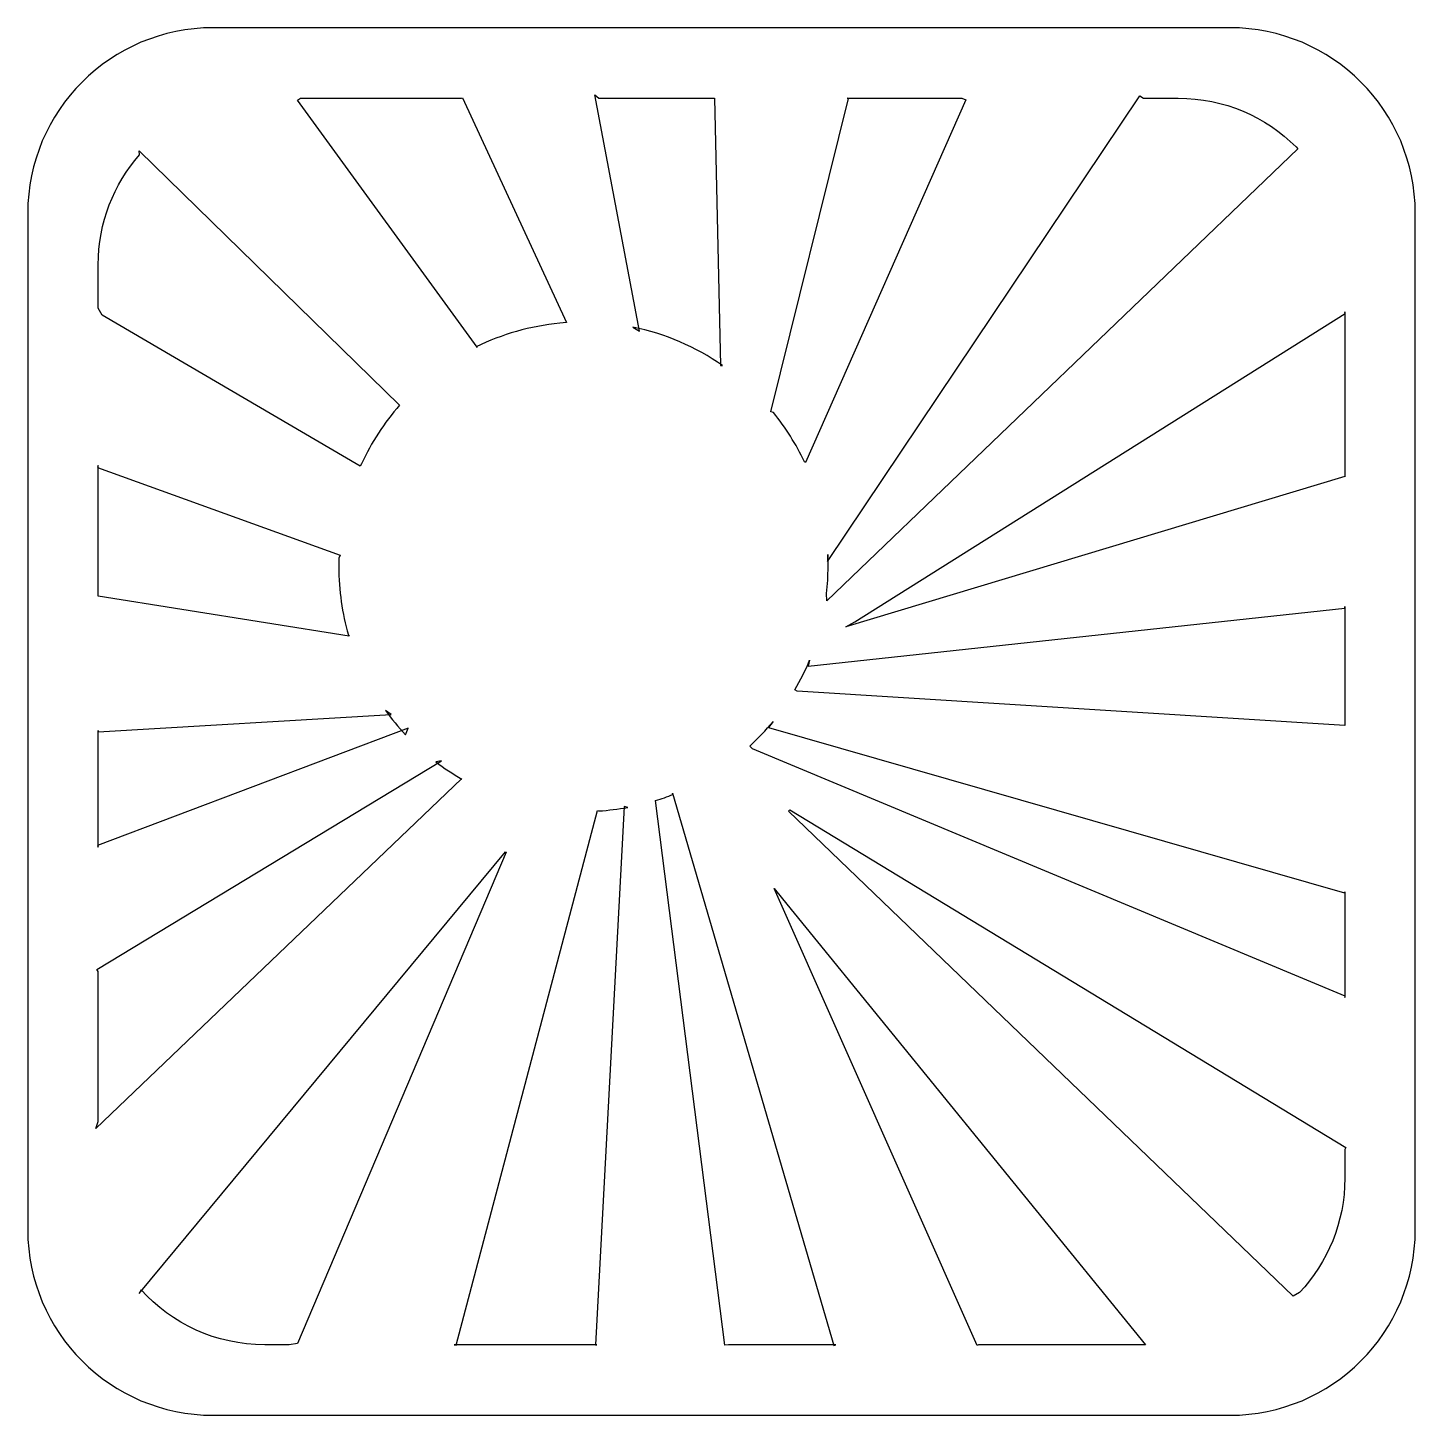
# Model space of a CAD drawing. Header units: centimetres. Extents: x -6.9 to 6.9, y -6.9 to 6.9.
import ezdxf

# ---------------------------------------------------------------- set-up
doc = ezdxf.new("R2010")
doc.units = ezdxf.units.CM
doc.header["$MEASUREMENT"] = 0
doc.layers.add('Camada 1', color=7, linetype='Continuous')

msp = doc.modelspace()

# ---------------------------------------------------------------- linework, layer by layer
at = {"layer": 'Camada 1'}
for points, knots in [([(-6.91643, 5.06803), (-6.91643, 6.0889), (-6.08887, 6.91646), (-5.068, 6.91646), (-5.068, 6.91646), (-5.068, 6.91646), (5.06803, 6.91646), (5.06803, 6.91646), (5.06803, 6.91646), (6.08882, 6.91646), (6.91644, 6.0889), (6.91644, 5.06803), (6.91644, 5.06803), (6.91644, 5.06803), (6.91644, -5.06779), (6.91644, -5.06779), (6.91644, -5.06779), (6.91644, -6.08871), (6.08882, -6.91646), (5.06803, -6.91646), (5.06803, -6.91646), (5.06803, -6.91646), (-5.068, -6.91646), (-5.068, -6.91646), (-5.068, -6.91646), (-6.08887, -6.91646), (-6.91643, -6.08871), (-6.91643, -5.06779), (-6.91643, -5.06779), (-6.91643, -5.06779), (-6.91643, 5.06803), (-6.91643, 5.06803)], [0, 0, 0, 0, 0.11111111, 0.11111111, 0.11111111, 0.11111111, 0.22222222, 0.22222222, 0.22222222, 0.22222222, 0.33333333, 0.33333333, 0.33333333, 0.33333333, 0.44444444, 0.44444444, 0.44444444, 0.44444444, 0.55555556, 0.55555556, 0.55555556, 0.55555556, 0.66666667, 0.66666667, 0.66666667, 0.66666667, 0.77777778, 0.77777778, 0.77777778, 0.77777778, 1, 1, 1, 1]), ([(-0.88489, 3.93209), (-0.55847, 3.86531), (-0.25582, 3.73328), (0.00885, 3.5503), (0.00885, 3.5503), (0.00885, 3.5503), (-0.01076, 3.5503), (-0.01076, 3.5503), (-0.01076, 3.5503), (-0.01076, 3.5503), (-0.06937, 6.21487), (-0.06937, 6.21487), (-0.06937, 6.21487), (-0.06937, 6.21487), (-0.07855, 6.21437), (-0.07855, 6.21437), (-0.07855, 6.21437), (-0.07855, 6.21437), (-1.22398, 6.21436), (-1.22398, 6.21436), (-1.22398, 6.21436), (-1.22398, 6.21436), (-1.26152, 6.24614), (-1.26152, 6.24614), (-1.26152, 6.24614), (-1.26152, 6.24614), (-0.81848, 3.89246), (-0.81848, 3.89246), (-0.81848, 3.89246), (-0.81848, 3.89246), (-0.88489, 3.93209), (-0.88489, 3.93209)], [0, 0, 0, 0, 0.11111111, 0.11111111, 0.11111111, 0.11111111, 0.22222222, 0.22222222, 0.22222222, 0.22222222, 0.33333333, 0.33333333, 0.33333333, 0.33333333, 0.44444444, 0.44444444, 0.44444444, 0.44444444, 0.55555556, 0.55555556, 0.55555556, 0.55555556, 0.66666667, 0.66666667, 0.66666667, 0.66666667, 0.77777778, 0.77777778, 0.77777778, 0.77777778, 1, 1, 1, 1]), ([(1.04938, 1.20178), (1.04938, 1.20178), (5.74555, 5.71014), (5.74555, 5.71014), (5.74555, 5.71014), (5.74555, 5.71014), (5.72793, 5.72795), (5.72793, 5.72795), (5.72793, 5.72795), (5.42728, 6.02849), (5.01215, 6.21439), (4.55358, 6.21439), (4.55358, 6.21439), (4.55358, 6.21439), (4.20773, 6.21439), (4.20773, 6.21439), (4.20773, 6.21439), (4.20773, 6.21439), (4.17172, 6.23884), (4.17172, 6.23884), (4.17172, 6.23884), (4.17172, 6.23884), (1.05707, 1.59673), (1.05707, 1.59673), (1.05707, 1.59673), (1.05707, 1.59673), (1.05956, 1.6637), (1.05956, 1.6637), (1.05956, 1.6637), (1.06154, 1.62359), (1.06252, 1.58324), (1.06252, 1.54265), (1.06252, 1.54265), (1.06252, 1.45272), (1.05768, 1.3639), (1.04813, 1.27651), (1.04813, 1.27651), (1.04813, 1.27651), (1.04938, 1.20178), (1.04938, 1.20178)], [0, 0, 0, 0, 0.09090909, 0.09090909, 0.09090909, 0.09090909, 0.18181818, 0.18181818, 0.18181818, 0.18181818, 0.27272727, 0.27272727, 0.27272727, 0.27272727, 0.36363636, 0.36363636, 0.36363636, 0.36363636, 0.45454545, 0.45454545, 0.45454545, 0.45454545, 0.54545455, 0.54545455, 0.54545455, 0.54545455, 0.63636364, 0.63636364, 0.63636364, 0.63636364, 0.72727273, 0.72727273, 0.72727273, 0.72727273, 0.81818182, 0.81818182, 0.81818182, 0.81818182, 1, 1, 1, 1]), ([(-2.44463, 3.73582), (-2.18886, 3.8607), (-1.90798, 3.94209), (-1.61159, 3.97045), (-1.61159, 3.97045), (-1.61159, 3.97045), (-1.54417, 3.97945), (-1.54417, 3.97945), (-1.54417, 3.97945), (-1.54417, 3.97945), (-2.58216, 6.21941), (-2.58216, 6.21941), (-2.58216, 6.21941), (-2.58216, 6.21941), (-2.59121, 6.21438), (-2.59121, 6.21438), (-2.59121, 6.21438), (-2.59121, 6.21438), (-4.19845, 6.21439), (-4.19845, 6.21439), (-4.19845, 6.21439), (-4.19845, 6.21439), (-4.22687, 6.19428), (-4.22687, 6.19428), (-4.22687, 6.19428), (-4.22687, 6.19428), (-2.4353, 3.73093), (-2.4353, 3.73093), (-2.4353, 3.73093), (-2.4353, 3.73093), (-2.44463, 3.73582), (-2.44463, 3.73582)], [0, 0, 0, 0, 0.11111111, 0.11111111, 0.11111111, 0.11111111, 0.22222222, 0.22222222, 0.22222222, 0.22222222, 0.33333333, 0.33333333, 0.33333333, 0.33333333, 0.44444444, 0.44444444, 0.44444444, 0.44444444, 0.55555556, 0.55555556, 0.55555556, 0.55555556, 0.66666667, 0.66666667, 0.66666667, 0.66666667, 0.77777778, 0.77777778, 0.77777778, 0.77777778, 1, 1, 1, 1]), ([(0.5177, 3.07939), (0.63949, 2.9295), (0.74376, 2.76483), (0.82766, 2.58856), (0.82766, 2.58856), (0.82766, 2.58856), (0.83885, 2.58348), (0.83885, 2.58348), (0.83885, 2.58348), (0.83885, 2.58348), (2.4354, 6.19692), (2.4354, 6.19692), (2.4354, 6.19692), (2.4354, 6.19692), (2.3973, 6.21444), (2.3973, 6.21444), (2.3973, 6.21444), (2.3973, 6.21444), (1.25173, 6.21444), (1.25173, 6.21444), (1.25173, 6.21444), (1.25173, 6.21444), (1.26615, 6.21084), (1.26615, 6.21084), (1.26615, 6.21084), (1.26615, 6.21084), (0.49214, 3.0859), (0.49214, 3.0859), (0.49214, 3.0859), (0.49214, 3.0859), (0.5177, 3.07939), (0.5177, 3.07939)], [0, 0, 0, 0, 0.11111111, 0.11111111, 0.11111111, 0.11111111, 0.22222222, 0.22222222, 0.22222222, 0.22222222, 0.33333333, 0.33333333, 0.33333333, 0.33333333, 0.44444444, 0.44444444, 0.44444444, 0.44444444, 0.55555556, 0.55555556, 0.55555556, 0.55555556, 0.66666667, 0.66666667, 0.66666667, 0.66666667, 0.77777778, 0.77777778, 0.77777778, 0.77777778, 1, 1, 1, 1]), ([(-3.58919, 2.56986), (-3.49039, 2.78232), (-3.36189, 2.97817), (-3.20909, 3.15208), (-3.20909, 3.15208), (-3.20909, 3.15208), (-3.20896, 3.15221), (-3.20896, 3.15221), (-3.20896, 3.15221), (-3.20896, 3.15221), (-5.80711, 5.6899), (-5.80711, 5.6899), (-5.80711, 5.6899), (-5.80711, 5.6899), (-5.80092, 5.65011), (-5.80092, 5.65011), (-5.80092, 5.65011), (-6.05825, 5.35759), (-6.21436, 4.97381), (-6.21436, 4.5536), (-6.21436, 4.5536), (-6.21436, 4.5536), (-6.21436, 4.12167), (-6.21436, 4.12167), (-6.21436, 4.12167), (-6.21436, 4.12167), (-6.17377, 4.05111), (-6.17377, 4.05111), (-6.17377, 4.05111), (-6.17377, 4.05111), (-3.60072, 2.54563), (-3.60072, 2.54563), (-3.60072, 2.54563), (-3.60072, 2.54563), (-3.58919, 2.56986), (-3.58919, 2.56986)], [0, 0, 0, 0, 0.1, 0.1, 0.1, 0.1, 0.2, 0.2, 0.2, 0.2, 0.3, 0.3, 0.3, 0.3, 0.4, 0.4, 0.4, 0.4, 0.5, 0.5, 0.5, 0.5, 0.6, 0.6, 0.6, 0.6, 0.7, 0.7, 0.7, 0.7, 0.8, 0.8, 0.8, 0.8, 1, 1, 1, 1]), ([(6.21431, 2.44026), (6.21431, 2.44026), (6.21431, 4.08454), (6.21431, 4.08454), (6.21431, 4.08454), (6.21431, 4.08454), (6.2168, 4.06697), (6.2168, 4.06697), (6.2168, 4.06697), (6.2168, 4.06697), (1.32894, 0.99379), (1.32894, 0.99379), (1.32894, 0.99379), (1.32894, 0.99379), (1.23882, 0.94214), (1.23882, 0.94214), (1.23882, 0.94214), (1.23882, 0.94214), (6.21333, 2.44323), (6.21333, 2.44323), (6.21333, 2.44323), (6.21333, 2.44323), (6.21431, 2.44026), (6.21431, 2.44026)], [0, 0, 0, 0, 0.14285714, 0.14285714, 0.14285714, 0.14285714, 0.28571429, 0.28571429, 0.28571429, 0.28571429, 0.42857143, 0.42857143, 0.42857143, 0.42857143, 0.57142857, 0.57142857, 0.57142857, 0.57142857, 0.71428571, 0.71428571, 0.71428571, 0.71428571, 1, 1, 1, 1]), ([(-3.71918, 0.86221), (-3.78181, 1.07822), (-3.81538, 1.3065), (-3.81538, 1.54267), (-3.81538, 1.54267), (-3.81538, 1.57111), (-3.81488, 1.59945), (-3.8139, 1.62771), (-3.8139, 1.62771), (-3.8139, 1.62771), (-3.80228, 1.65769), (-3.80228, 1.65769), (-3.80228, 1.65769), (-3.80228, 1.65769), (-6.22137, 2.532), (-6.22137, 2.532), (-6.22137, 2.532), (-6.22137, 2.532), (-6.21436, 2.55137), (-6.21436, 2.55137), (-6.21436, 2.55137), (-6.21436, 2.55137), (-6.21436, 1.25827), (-6.21436, 1.25827), (-6.21436, 1.25827), (-6.21436, 1.25827), (-6.2151, 1.25084), (-6.2151, 1.25084), (-6.2151, 1.25084), (-6.2151, 1.25084), (-3.71254, 0.84944), (-3.71254, 0.84944), (-3.71254, 0.84944), (-3.71254, 0.84944), (-3.71918, 0.86221), (-3.71918, 0.86221)], [0, 0, 0, 0, 0.1, 0.1, 0.1, 0.1, 0.2, 0.2, 0.2, 0.2, 0.3, 0.3, 0.3, 0.3, 0.4, 0.4, 0.4, 0.4, 0.5, 0.5, 0.5, 0.5, 0.6, 0.6, 0.6, 0.6, 0.7, 0.7, 0.7, 0.7, 0.8, 0.8, 0.8, 0.8, 1, 1, 1, 1]), ([(0.87893, 0.61268), (0.83657, 0.50994), (0.7873, 0.41078), (0.7318, 0.31566), (0.7318, 0.31566), (0.7318, 0.31566), (0.75331, 0.30394), (0.75331, 0.30394), (0.75331, 0.30394), (0.75331, 0.30394), (6.21354, -0.04116), (6.21354, -0.04116), (6.21354, -0.04116), (6.21354, -0.04116), (6.21428, -0.03513), (6.21428, -0.03513), (6.21428, -0.03513), (6.21428, -0.03513), (6.21428, 1.14711), (6.21428, 1.14711), (6.21428, 1.14711), (6.21428, 1.14711), (6.216, 1.13116), (6.216, 1.13116), (6.216, 1.13116), (6.216, 1.13116), (0.86438, 0.55013), (0.86438, 0.55013), (0.86438, 0.55013), (0.86438, 0.55013), (0.87893, 0.61268), (0.87893, 0.61268)], [0, 0, 0, 0, 0.11111111, 0.11111111, 0.11111111, 0.11111111, 0.22222222, 0.22222222, 0.22222222, 0.22222222, 0.33333333, 0.33333333, 0.33333333, 0.33333333, 0.44444444, 0.44444444, 0.44444444, 0.44444444, 0.55555556, 0.55555556, 0.55555556, 0.55555556, 0.66666667, 0.66666667, 0.66666667, 0.66666667, 0.77777778, 0.77777778, 0.77777778, 0.77777778, 1, 1, 1, 1]), ([(-6.21436, -0.09045), (-6.21436, -0.09045), (-6.21436, -1.25438), (-6.21436, -1.25438), (-6.21436, -1.25438), (-6.21436, -1.25438), (-6.22095, -1.23649), (-6.22095, -1.23649), (-6.22095, -1.23649), (-6.22095, -1.23649), (-3.12448, -0.06481), (-3.12448, -0.06481), (-3.12448, -0.06481), (-3.12448, -0.06481), (-3.14969, -0.13186), (-3.14969, -0.13186), (-3.14969, -0.13186), (-3.22182, -0.0555), (-3.2891, 0.02549), (-3.35099, 0.11071), (-3.35099, 0.11071), (-3.35099, 0.11071), (-3.294, 0.06975), (-3.294, 0.06975), (-3.294, 0.06975), (-3.294, 0.06975), (-6.21394, -0.10366), (-6.21394, -0.10366), (-6.21394, -0.10366), (-6.21394, -0.10366), (-6.21436, -0.09045), (-6.21436, -0.09045)], [0, 0, 0, 0, 0.11111111, 0.11111111, 0.11111111, 0.11111111, 0.22222222, 0.22222222, 0.22222222, 0.22222222, 0.33333333, 0.33333333, 0.33333333, 0.33333333, 0.44444444, 0.44444444, 0.44444444, 0.44444444, 0.55555556, 0.55555556, 0.55555556, 0.55555556, 0.66666667, 0.66666667, 0.66666667, 0.66666667, 0.77777778, 0.77777778, 0.77777778, 0.77777778, 1, 1, 1, 1]), ([(6.21431, -2.75099), (6.21431, -2.75099), (6.21431, -1.69792), (6.21431, -1.69792), (6.21431, -1.69792), (6.21431, -1.69792), (6.21121, -1.70885), (6.21121, -1.70885), (6.21121, -1.70885), (6.21121, -1.70885), (0.4688, -0.05936), (0.4688, -0.05936), (0.4688, -0.05936), (0.4688, -0.05936), (0.51346, 0.00091), (0.51346, 0.00091), (0.51346, 0.00091), (0.44197, -0.08661), (0.3645, -0.16916), (0.28168, -0.246), (0.28168, -0.246), (0.28168, -0.246), (0.30925, -0.27368), (0.30925, -0.27368), (0.30925, -0.27368), (0.30925, -0.27368), (6.21938, -2.73872), (6.21938, -2.73872), (6.21938, -2.73872), (6.21938, -2.73872), (6.21431, -2.75099), (6.21431, -2.75099)], [0, 0, 0, 0, 0.11111111, 0.11111111, 0.11111111, 0.11111111, 0.22222222, 0.22222222, 0.22222222, 0.22222222, 0.33333333, 0.33333333, 0.33333333, 0.33333333, 0.44444444, 0.44444444, 0.44444444, 0.44444444, 0.55555556, 0.55555556, 0.55555556, 0.55555556, 0.66666667, 0.66666667, 0.66666667, 0.66666667, 0.77777778, 0.77777778, 0.77777778, 0.77777778, 1, 1, 1, 1]), ([(-6.23727, -4.05631), (-6.23727, -4.05631), (-2.59174, -0.57159), (-2.59174, -0.57159), (-2.59174, -0.57159), (-2.59174, -0.57159), (-2.58962, -0.57357), (-2.58962, -0.57357), (-2.58962, -0.57357), (-2.67955, -0.52192), (-2.76591, -0.46469), (-2.84814, -0.40238), (-2.84814, -0.40238), (-2.84814, -0.40238), (-2.79139, -0.39145), (-2.79139, -0.39145), (-2.79139, -0.39145), (-2.79139, -0.39145), (-6.22629, -2.47329), (-6.22629, -2.47329), (-6.22629, -2.47329), (-6.22629, -2.47329), (-6.21438, -2.49215), (-6.21438, -2.49215), (-6.21438, -2.49215), (-6.21438, -2.49215), (-6.21438, -3.98866), (-6.21438, -3.98866), (-6.21438, -3.98866), (-6.21438, -3.98866), (-6.23727, -4.05631), (-6.23727, -4.05631)], [0, 0, 0, 0, 0.11111111, 0.11111111, 0.11111111, 0.11111111, 0.22222222, 0.22222222, 0.22222222, 0.22222222, 0.33333333, 0.33333333, 0.33333333, 0.33333333, 0.44444444, 0.44444444, 0.44444444, 0.44444444, 0.55555556, 0.55555556, 0.55555556, 0.55555556, 0.66666667, 0.66666667, 0.66666667, 0.66666667, 0.77777778, 0.77777778, 0.77777778, 0.77777778, 1, 1, 1, 1]), ([(-0.65642, -0.78897), (-0.65642, -0.78897), (0.03306, -6.2188), (0.03306, -6.2188), (0.03306, -6.2188), (0.03306, -6.2188), (0.06918, -6.21433), (0.06918, -6.21433), (0.06918, -6.21433), (0.06918, -6.21433), (1.14087, -6.21434), (1.14087, -6.21434), (1.14087, -6.21434), (1.14087, -6.21434), (1.11989, -6.22006), (1.11989, -6.22006), (1.11989, -6.22006), (1.11989, -6.22006), (-0.48962, -0.71424), (-0.48962, -0.71424), (-0.48962, -0.71424), (-0.48962, -0.71424), (-0.48404, -0.72765), (-0.48404, -0.72765), (-0.48404, -0.72765), (-0.54058, -0.74988), (-0.59818, -0.77009), (-0.65671, -0.78824), (-0.65671, -0.78824), (-0.65671, -0.78824), (-0.65642, -0.78897), (-0.65642, -0.78897)], [0, 0, 0, 0, 0.11111111, 0.11111111, 0.11111111, 0.11111111, 0.22222222, 0.22222222, 0.22222222, 0.22222222, 0.33333333, 0.33333333, 0.33333333, 0.33333333, 0.44444444, 0.44444444, 0.44444444, 0.44444444, 0.55555556, 0.55555556, 0.55555556, 0.55555556, 0.66666667, 0.66666667, 0.66666667, 0.66666667, 0.77777778, 0.77777778, 0.77777778, 0.77777778, 1, 1, 1, 1]), ([(-2.66506, -6.21434), (-2.66506, -6.21434), (-1.24247, -6.21434), (-1.24247, -6.21434), (-1.24247, -6.21434), (-1.24247, -6.21434), (-1.25755, -6.21434), (-1.25755, -6.21434), (-1.25755, -6.21434), (-1.25755, -6.21434), (-0.97061, -0.84856), (-0.97061, -0.84856), (-0.97061, -0.84856), (-0.97061, -0.84856), (-0.93505, -0.85626), (-0.93505, -0.85626), (-0.93505, -0.85626), (-1.02985, -0.87364), (-1.12648, -0.88544), (-1.22474, -0.89153), (-1.22474, -0.89153), (-1.22474, -0.89153), (-1.23633, -0.88854), (-1.23633, -0.88854), (-1.23633, -0.88854), (-1.23633, -0.88854), (-2.64656, -6.21905), (-2.64656, -6.21905), (-2.64656, -6.21905), (-2.64656, -6.21905), (-2.66506, -6.21434), (-2.66506, -6.21434)], [0, 0, 0, 0, 0.11111111, 0.11111111, 0.11111111, 0.11111111, 0.22222222, 0.22222222, 0.22222222, 0.22222222, 0.33333333, 0.33333333, 0.33333333, 0.33333333, 0.44444444, 0.44444444, 0.44444444, 0.44444444, 0.55555556, 0.55555556, 0.55555556, 0.55555556, 0.66666667, 0.66666667, 0.66666667, 0.66666667, 0.77777778, 0.77777778, 0.77777778, 0.77777778, 1, 1, 1, 1]), ([(5.76293, -5.69157), (6.04273, -5.39428), (6.21431, -4.99378), (6.21431, -4.55333), (6.21431, -4.55333), (6.21431, -4.55333), (6.21431, -4.26583), (6.21431, -4.26583), (6.21431, -4.26583), (6.21431, -4.26583), (6.22598, -4.24646), (6.22598, -4.24646), (6.22598, -4.24646), (6.22598, -4.24646), (0.68145, -0.88121), (0.68145, -0.88121), (0.68145, -0.88121), (0.68145, -0.88121), (0.66666, -0.8955), (0.66666, -0.8955), (0.66666, -0.8955), (0.66666, -0.8955), (5.70089, -5.72936), (5.70089, -5.72936), (5.70089, -5.72936), (5.70089, -5.72936), (5.76293, -5.69157), (5.76293, -5.69157)], [0, 0, 0, 0, 0.125, 0.125, 0.125, 0.125, 0.25, 0.25, 0.25, 0.25, 0.375, 0.375, 0.375, 0.375, 0.5, 0.5, 0.5, 0.5, 0.625, 0.625, 0.625, 0.625, 0.75, 0.75, 0.75, 0.75, 1, 1, 1, 1]), ([(-5.78523, -5.66749), (-5.48133, -6.00327), (-5.04207, -6.21433), (-4.55357, -6.21433), (-4.55357, -6.21433), (-4.55357, -6.21433), (-4.30944, -6.21434), (-4.30944, -6.21434), (-4.30944, -6.21434), (-4.30944, -6.21434), (-4.22559, -6.2023), (-4.22559, -6.2023), (-4.22559, -6.2023), (-4.22559, -6.2023), (-2.14763, -1.3024), (-2.14763, -1.3024), (-2.14763, -1.3024), (-2.14763, -1.3024), (-2.15353, -1.29782), (-2.15353, -1.29782), (-2.15353, -1.29782), (-2.15353, -1.29782), (-5.80608, -5.70226), (-5.80608, -5.70226), (-5.80608, -5.70226), (-5.80608, -5.70226), (-5.78523, -5.66749), (-5.78523, -5.66749)], [0, 0, 0, 0, 0.125, 0.125, 0.125, 0.125, 0.25, 0.25, 0.25, 0.25, 0.375, 0.375, 0.375, 0.375, 0.5, 0.5, 0.5, 0.5, 0.625, 0.625, 0.625, 0.625, 0.75, 0.75, 0.75, 0.75, 1, 1, 1, 1]), ([(2.56348, -6.21434), (2.56348, -6.21434), (4.2262, -6.21434), (4.2262, -6.21434), (4.2262, -6.21434), (4.2262, -6.21434), (4.22633, -6.21373), (4.22633, -6.21373), (4.22633, -6.21373), (4.22633, -6.21373), (0.60694, -1.76642), (0.60694, -1.76642), (0.60694, -1.76642), (0.60694, -1.76642), (0.5255, -1.66413), (0.5255, -1.66413), (0.5255, -1.66413), (0.5255, -1.66413), (2.54848, -6.22176), (2.54848, -6.22176), (2.54848, -6.22176), (2.54848, -6.22176), (2.56348, -6.21434), (2.56348, -6.21434)], [0, 0, 0, 0, 0.14285714, 0.14285714, 0.14285714, 0.14285714, 0.28571429, 0.28571429, 0.28571429, 0.28571429, 0.42857143, 0.42857143, 0.42857143, 0.42857143, 0.57142857, 0.57142857, 0.57142857, 0.57142857, 0.71428571, 0.71428571, 0.71428571, 0.71428571, 1, 1, 1, 1])]:
    msp.add_open_spline(points, degree=3, knots=knots, dxfattribs=at)

doc.saveas('drawing.dxf')
